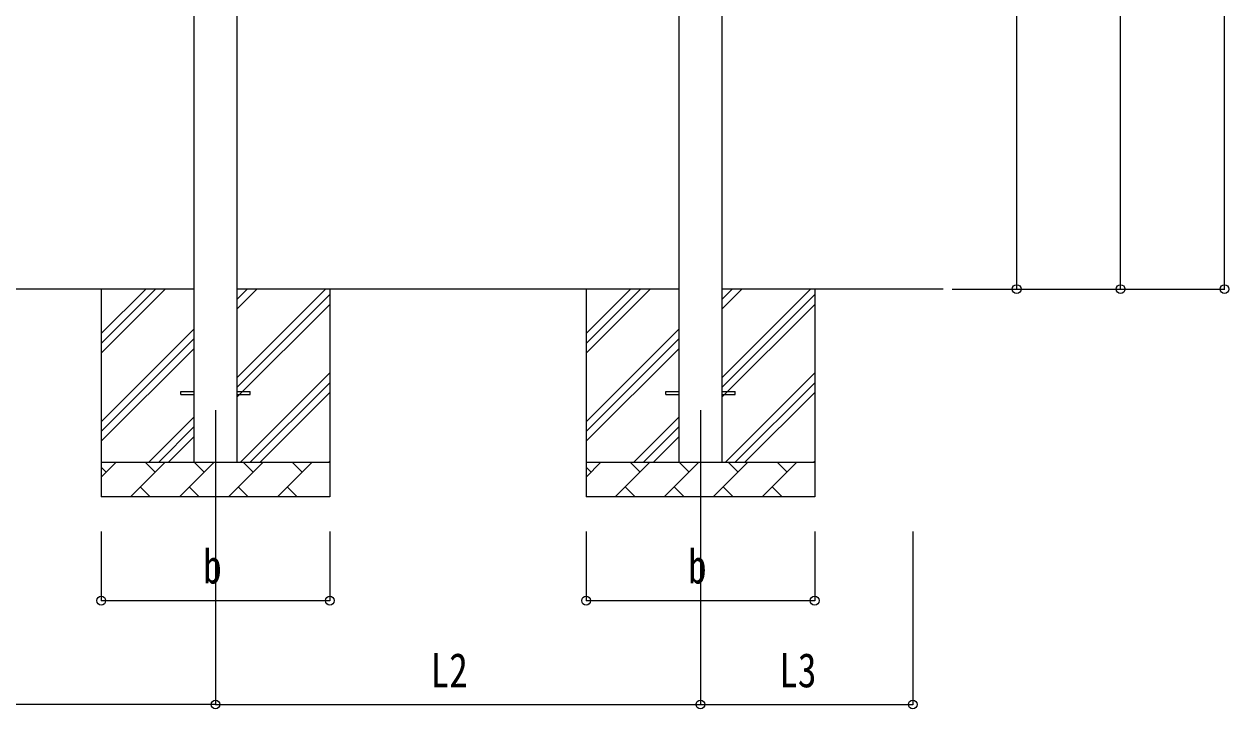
# Model space of a CAD drawing. Units: millimetres, scale not verified. Extents: x -12615 to 12615, y -8910 to 8910.
# Drawn here: x -1644 to 1835, y -4116 to -2137 of the extents above; entities that cross this region are included whole.
import ezdxf
from ezdxf.enums import TextEntityAlignment as Align

# ---------------------------------------------------------------- set-up
doc = ezdxf.new("R2010")
doc.units = ezdxf.units.MM
doc.header["$LTSCALE"] = 40
for name, color, linetype in [('0-4_YKK_12', 2, 'Continuous'), ('0-5_YKK_13', 4, 'Continuous'), ('0-6_YKK_A1', 4, 'Continuous'), ('0-7_YKK_D', 6, 'Continuous')]:
    doc.layers.add(name, color=color, linetype=linetype)
doc.styles.add('ＭＳ ゴシック', font='')
doc.styles.get('ＭＳ ゴシック').set_extended_font_data('MS Gothic')

msp = doc.modelspace()

# ---------------------------------------------------------------- linework, layer by layer
at = {"layer": '0-4_YKK_12'}
for p, q in [((-1090.87, -3253), (-1090.87, -3753)), ((309.13, -3253), (309.13, -3753))]:
    msp.add_line(p, q, dxfattribs=at)
at = {"layer": '0-5_YKK_13'}
for p, q in [((-1190.87, -3198.5), (-1153.37, -3198.5)), ((-1190.87, -3207.5), (-1190.87, -3198.5)), ((-1028.37, -3198.5), (-990.87, -3198.5)), ((-990.87, -3207.5), (-990.87, -3198.5)), ((209.13, -3198.5), (246.63, -3198.5)), ((209.13, -3207.5), (209.13, -3198.5)), ((371.63, -3198.5), (409.13, -3198.5)), ((409.13, -3207.5), (409.13, -3198.5)), ((-1190.87, -3207.5), (-1153.37, -3207.5)), ((-1028.37, -3207.5), (-990.87, -3207.5)), ((209.13, -3207.5), (246.63, -3207.5)), ((371.63, -3207.5), (409.13, -3207.5))]:
    msp.add_line(p, q, dxfattribs=at)
at = {"layer": '0-6_YKK_A1'}
for p, q in [((246.63, -465.5), (246.63, -3403)), ((371.63, -3403), (371.63, -465.5)), ((-1153.37, -512.17), (-1153.37, -3403)), ((-1028.37, -3403), (-1028.37, -512.17)), ((-1153.37, -2903), (-2428.37, -2903)), ((-1420.87, -2903), (-1420.87, -3503)), ((-1420.87, -3088.05), (-1235.82, -2903)), ((-1420.87, -3059.77), (-1264.11, -2903)), ((-1420.87, -3031.48), (-1292.39, -2903)), ((246.63, -2903), (-1028.37, -2903)), ((-1028.37, -3158.1), (-773.27, -2903)), ((-1028.37, -2960.11), (-971.26, -2903)), ((-1028.37, -2931.82), (-999.55, -2903)), ((-1028.37, -3186.38), (-760.87, -2918.88)), ((-760.87, -2903), (-760.87, -3503)), ((-20.87, -2903), (-20.87, -3503)), ((-20.87, -3088.05), (164.18, -2903)), ((-20.87, -3059.77), (135.89, -2903)), ((-20.87, -3031.48), (107.61, -2903)), ((1010.01, -2903), (371.63, -2903)), ((371.63, -3158.1), (626.73, -2903)), ((371.63, -2960.11), (428.74, -2903)), ((371.63, -2931.82), (400.45, -2903)), ((371.63, -3186.38), (639.13, -2918.88)), ((639.13, -2903), (639.13, -3503)), ((-1028.37, -3214.67), (-760.87, -2947.17)), ((371.63, -3214.67), (639.13, -2947.17)), ((-1420.87, -3286.04), (-1153.37, -3018.54)), ((-20.87, -3286.04), (246.63, -3018.54)), ((-1420.87, -3314.32), (-1153.37, -3046.82)), ((-20.87, -3314.32), (246.63, -3046.82)), ((-1420.87, -3342.61), (-1153.37, -3075.11)), ((-20.87, -3342.61), (246.63, -3075.11)), ((-1018.71, -3403), (-760.87, -3145.16)), ((381.29, -3403), (639.13, -3145.16)), ((-990.43, -3403), (-760.87, -3173.44)), ((409.57, -3403), (639.13, -3173.44)), ((-962.15, -3403), (-760.87, -3201.73)), ((437.85, -3403), (639.13, -3201.73)), ((-1283.27, -3403), (-1153.37, -3273.1)), ((-1254.99, -3403), (-1153.37, -3301.38)), ((116.73, -3403), (246.63, -3273.1)), ((145.01, -3403), (246.63, -3301.38)), ((-1226.7, -3403), (-1153.37, -3329.67)), ((173.3, -3403), (246.63, -3329.67)), ((-1420.87, -3403), (-760.87, -3403)), ((-1420.87, -3445.89), (-1377.98, -3403)), ((-1336.56, -3503), (-1236.56, -3403)), ((-1265.11, -3431.55), (-1293.66, -3403)), ((-1195.14, -3503), (-1095.14, -3403)), ((-1123.69, -3431.55), (-1152.24, -3403)), ((-1053.71, -3503), (-953.71, -3403)), ((-982.27, -3431.55), (-1010.82, -3403)), ((-912.29, -3503), (-812.29, -3403)), ((-840.85, -3431.55), (-869.4, -3403)), ((-764.16, -3403), (-760.87, -3399.72)), ((-20.87, -3403), (639.13, -3403)), ((-20.87, -3445.89), (22.02, -3403)), ((63.44, -3503), (163.44, -3403)), ((134.89, -3431.55), (106.34, -3403)), ((204.86, -3503), (304.86, -3403)), ((276.31, -3431.55), (247.76, -3403)), ((346.29, -3503), (446.29, -3403)), ((417.73, -3431.55), (389.18, -3403)), ((487.71, -3503), (587.71, -3403)), ((559.15, -3431.55), (530.6, -3403)), ((635.84, -3403), (639.13, -3399.72)), ((-1406.53, -3431.55), (-1420.87, -3417.21)), ((-6.53, -3431.55), (-20.87, -3417.21)), ((-1308, -3474.45), (-1279.45, -3503)), ((-1166.58, -3474.45), (-1138.03, -3503)), ((-1025.16, -3474.45), (-996.61, -3503)), ((-883.74, -3474.45), (-855.19, -3503)), ((92, -3474.45), (120.55, -3503)), ((233.42, -3474.45), (261.97, -3503)), ((374.84, -3474.45), (403.39, -3503)), ((516.26, -3474.45), (544.81, -3503)), ((-760.87, -3503), (-1420.87, -3503)), ((639.13, -3503), (-20.87, -3503))]:
    msp.add_line(p, q, dxfattribs=at)
at = {"layer": '0-7_YKK_D'}
for p, q in [((1822.31, -2903), (1822.31, -175.55)), ((1522.31, -2903), (1522.31, -293)), ((1222.31, -2903), (1222.31, -463)), ((1036.16, -2903), (1223.31, -2903)), ((1036.16, -2903), (1823.31, -2903)), ((1036.16, -2903), (1523.31, -2903)), ((-1420.87, -3603), (-1420.87, -3804)), ((-1090.87, -3603), (-1090.87, -4104)), ((-1090.87, -3603), (-1090.87, -4104)), ((-760.87, -3603), (-760.87, -3804)), ((-20.87, -3603), (-20.87, -3804)), ((309.13, -3603), (309.13, -4104)), ((309.13, -3603), (309.13, -4104)), ((639.13, -3603), (639.13, -3804)), ((922.31, -3603), (922.31, -4104)), ((-1420.87, -3803), (-760.87, -3803)), ((-20.87, -3803), (639.13, -3803)), ((-1090.87, -4103), (-2490.87, -4103)), ((-1090.87, -4103), (309.13, -4103)), ((309.13, -4103), (922.31, -4103))]:
    msp.add_line(p, q, dxfattribs=at)
for centre in [(1222.31, -2903), (1522.31, -2903), (1822.31, -2903), (-1420.87, -3803), (-760.87, -3803), (-20.87, -3803), (639.13, -3803), (-1090.87, -4103), (-1090.87, -4103), (309.13, -4103), (309.13, -4103), (922.31, -4103)]:
    msp.add_circle(centre, 12.75, dxfattribs=at)

# ---------------------------------------------------------------- texts
at = {"layer": '0-7_YKK_D', "style": 'ＭＳ ゴシック', "width": 0.8}
for s, p in [('b', (-1126.87, -3783)), ('b', (273.13, -3783)), ('L2', (-470.07, -4083)), ('L3', (536.52, -4083))]:
    msp.add_text(s, height=98.97, dxfattribs=at).set_placement(p, align=Align.BOTTOM_LEFT)

doc.saveas('drawing.dxf')
